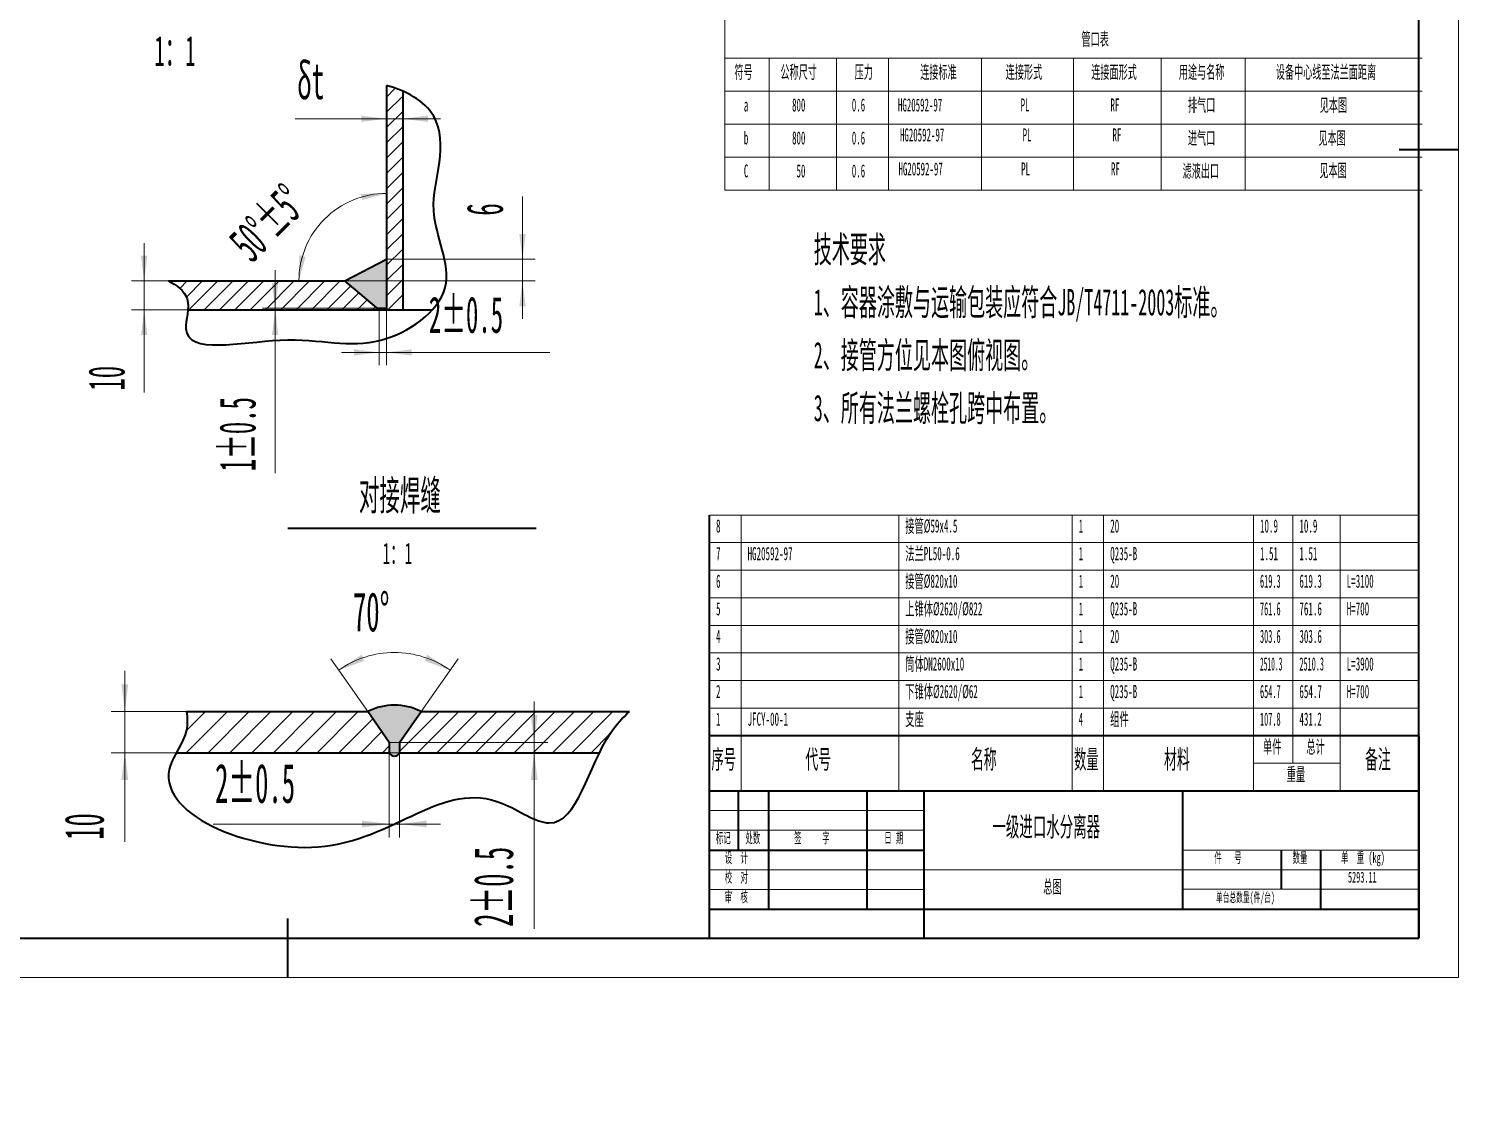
# Model space of a CAD drawing. Header units: millimetres. Extents: x -6534 to 6534, y -5345 to 4620.
# Drawn here: x -1446 to 6534, y -5345 to 677 of the extents above; entities that cross this region are included whole.
import ezdxf

# ---------------------------------------------------------------- set-up
doc = ezdxf.new("R2010")
doc.units = ezdxf.units.MM
doc.layers.get('0').update_dxf_attribs({"lineweight": 35})
for name, color, linetype, lineweight in [('EB0', 7, 'Continuous', 35), ('剖面线层', 4, 'Continuous', 18), ('尺寸线层', 3, 'Continuous', 18), ('细实线层', 7, 'Continuous', 18)]:
    doc.layers.add(name, color=color, linetype=linetype, lineweight=lineweight)
doc.styles.add('TextStyle0', font='', dxfattribs={"width": 0.47619})
doc.styles.add('TextStyle1', font='', dxfattribs={"width": 0.417214})
doc.styles.add('TextStyle2', font='', dxfattribs={"width": 0.345533})
doc.styles.add('TextStyle3', font='', dxfattribs={"width": 0.433679})
doc.styles.add('标准', font='', dxfattribs={"width": 0.5})
doc.styles.get('TextStyle0').set_extended_font_data('宋体')
doc.styles.get('TextStyle1').set_extended_font_data('宋体')
doc.styles.get('TextStyle2').set_extended_font_data('宋体')
doc.styles.get('TextStyle3').set_extended_font_data('宋体')
doc.styles.get('标准').set_extended_font_data('宋体')
doc.dimstyles.new('标准', dxfattribs={"dimscale": 330, "dimtxt": 4.789648, "dimasz": 4, "dimexe": 2, "dimexo": 0, "dimgap": 1.419876, "dimtad": 1, "dimdec": 1, "dimdsep": 46, "dimtxsty": '标准', "dimblk": '_CAXARROW', "dimcen": 0, "dimdle": 6, "dimazin": 2, "dimtfac": 0.707107, "dimtdec": 3, "dimtofl": 0, "dimtmove": 0, "dimatfit": 3, "dimfxl": 0, "dimfrac": 2, "dimtolj": 1, "dimtzin": 0, "dimlwd": 18, "dimarcsym": 0})

# ---------------------------------------------------------------- blocks, each defined once
blk = doc.blocks.new('*X2')
at = {"layer": 'EB0', "color": 0, "linetype": 'Continuous', "lineweight": 18}
for p, q in [((220, 9020), (220, -220)), ((220, -220), (-12848, -220))]:
    blk.add_line(p, q, dxfattribs=at)
at = {"layer": 'EB0', "color": 0, "linetype": 'Continuous', "lineweight": 35}
for p, q in [((0, 0), (0, 8800)), ((220, 4400), (-110, 4400)), ((-6314, -220), (-6314, 110)), ((-12628, 0), (0, 0))]:
    blk.add_line(p, q, dxfattribs=at)
blk = doc.blocks.new('*X4')
at = {"layer": '尺寸线层', "linetype": 'Continuous', "lineweight": 18}
for points in [[(-2296.1, -545.1), (-2384.1, -556.1), (-2384.1, -534.1)], [(-2286.1, -545.1), (-2198.1, -556.1), (-2198.1, -534.1)]]:
    blk.add_hatch(color=0, dxfattribs=at).paths.add_polyline_path(points, flags=0)
at = {"layer": '尺寸线层', "color": 0, "linetype": 'Continuous', "lineweight": 18}
for p, q in [((-2428.1, -545.1), (-2031.5, -545.1)), ((-2296.1, -1499.4), (-2296.1, -501.1)), ((-2286.1, -1499.4), (-2286.1, -501.1))]:
    blk.add_line(p, q, dxfattribs=at)
at = {"layer": '尺寸线层', "color": 0, "linetype": 'Continuous', "lineweight": 18, "insert": (-2148.5, -380.6), "char_height": 105.37, "width": 151.36, "attachment_point": 1, "line_spacing_factor": 1.15057, "style": '标准'}
blk.add_mtext('\\T1.001;10', dxfattribs=at)
blk = doc.blocks.new('_CAXARROW')
blk.add_hatch(color=0).paths.add_polyline_path([(0, 0), (-1, 0.125), (-1, -0.125)], flags=0)
blk = doc.blocks.new('*X34')
at = {"layer": '细实线层', "color": 0, "linetype": 'Continuous', "lineweight": 35}
for p, q in [((2354, -3578.5), (2354, -3270.5)), ((2530, -3270.5), (2354, -3270.5)), ((2354, -3578.5), (2530, -3578.5))]:
    blk.add_line(p, q, dxfattribs=at)
at = {"layer": '细实线层', "color": 0, "linetype": 'Continuous', "lineweight": 18}
blk.add_line((2530, -3270.5), (2530, -3578.5), dxfattribs=at)
at = {"layer": '细实线层', "color": 0, "linetype": 'Continuous', "lineweight": 18, "insert": (2365, -3349.1), "char_height": 105.37, "width": 143.854, "attachment_point": 1, "line_spacing_factor": 1.15057, "style": 'TextStyle0'}
blk.add_mtext('\\T1.001;序号', dxfattribs=at)
blk = doc.blocks.new('*X35')
at = {"layer": '细实线层', "color": 0, "linetype": 'Continuous', "lineweight": 18}
for p, q in [((2530, -3578.5), (2530, -3270.5)), ((3410, -3270.5), (3410, -3578.5))]:
    blk.add_line(p, q, dxfattribs=at)
at = {"layer": '细实线层', "color": 0, "linetype": 'Continuous', "lineweight": 35}
for p, q in [((3410, -3270.5), (2530, -3270.5)), ((2530, -3578.5), (3410, -3578.5))]:
    blk.add_line(p, q, dxfattribs=at)
at = {"layer": '细实线层', "color": 0, "linetype": 'Continuous', "lineweight": 18, "insert": (2889.1, -3349.1), "char_height": 105.37, "width": 151.03, "attachment_point": 1, "line_spacing_factor": 1.15057, "style": '标准'}
blk.add_mtext('\\T1.001;代号', dxfattribs=at)
blk = doc.blocks.new('*X36')
at = {"layer": '细实线层', "color": 0, "linetype": 'Continuous', "lineweight": 18}
for p, q in [((3410, -3578.5), (3410, -3270.5)), ((4378, -3270.5), (4378, -3578.5))]:
    blk.add_line(p, q, dxfattribs=at)
at = {"layer": '细实线层', "color": 0, "linetype": 'Continuous', "lineweight": 35}
for p, q in [((4378, -3270.5), (3410, -3270.5)), ((3410, -3578.5), (4378, -3578.5))]:
    blk.add_line(p, q, dxfattribs=at)
at = {"layer": '细实线层', "color": 0, "linetype": 'Continuous', "lineweight": 18, "insert": (3813.1, -3349.1), "char_height": 105.37, "width": 151.03, "attachment_point": 1, "line_spacing_factor": 1.15057, "style": '标准'}
blk.add_mtext('\\T1.001;名称', dxfattribs=at)
blk = doc.blocks.new('*X37')
at = {"layer": '细实线层', "color": 0, "linetype": 'Continuous', "lineweight": 18}
for p, q in [((4378, -3578.5), (4378, -3270.5)), ((4554, -3270.5), (4554, -3578.5))]:
    blk.add_line(p, q, dxfattribs=at)
at = {"layer": '细实线层', "color": 0, "linetype": 'Continuous', "lineweight": 35}
for p, q in [((4554, -3270.5), (4378, -3270.5)), ((4378, -3578.5), (4554, -3578.5))]:
    blk.add_line(p, q, dxfattribs=at)
at = {"layer": '细实线层', "color": 0, "linetype": 'Continuous', "lineweight": 18, "insert": (4389, -3349.1), "char_height": 105.37, "width": 143.854, "attachment_point": 1, "line_spacing_factor": 1.15057, "style": 'TextStyle0'}
blk.add_mtext('\\T1.001;数量', dxfattribs=at)
blk = doc.blocks.new('*X38')
at = {"layer": '细实线层', "color": 0, "linetype": 'Continuous', "lineweight": 18}
for p, q in [((4554, -3578.5), (4554, -3270.5)), ((5390, -3270.5), (5390, -3578.5))]:
    blk.add_line(p, q, dxfattribs=at)
at = {"layer": '细实线层', "color": 0, "linetype": 'Continuous', "lineweight": 35}
for p, q in [((5390, -3270.5), (4554, -3270.5)), ((4554, -3578.5), (5390, -3578.5))]:
    blk.add_line(p, q, dxfattribs=at)
at = {"layer": '细实线层', "color": 0, "linetype": 'Continuous', "lineweight": 18, "insert": (4891.1, -3349.1), "char_height": 105.37, "width": 151.03, "attachment_point": 1, "line_spacing_factor": 1.15057, "style": '标准'}
blk.add_mtext('\\T1.001;材料', dxfattribs=at)
blk = doc.blocks.new('*X39')
at = {"layer": '细实线层', "color": 0, "linetype": 'Continuous', "lineweight": 18}
for p, q in [((5390, -3578.5), (5390, -3424.5)), ((5874, -3424.5), (5390, -3424.5)), ((5874, -3424.5), (5874, -3578.5))]:
    blk.add_line(p, q, dxfattribs=at)
at = {"layer": '细实线层', "color": 0, "linetype": 'Continuous', "lineweight": 35}
blk.add_line((5390, -3578.5), (5874, -3578.5), dxfattribs=at)
at = {"layer": '细实线层', "color": 0, "linetype": 'Continuous', "lineweight": 18, "insert": (5575.4, -3448.7), "char_height": 73.76, "width": 105.721, "attachment_point": 1, "line_spacing_factor": 1.15057, "style": '标准'}
blk.add_mtext('\\T1.001;重量', dxfattribs=at)
blk = doc.blocks.new('*X40')
at = {"layer": '细实线层', "color": 0, "linetype": 'Continuous', "lineweight": 18}
for p, q in [((5390, -3424.5), (5390, -3270.5)), ((5610, -3270.5), (5610, -3424.5)), ((5390, -3424.5), (5610, -3424.5))]:
    blk.add_line(p, q, dxfattribs=at)
at = {"layer": '细实线层', "color": 0, "linetype": 'Continuous', "lineweight": 35}
blk.add_line((5610, -3270.5), (5390, -3270.5), dxfattribs=at)
at = {"layer": '细实线层', "color": 0, "linetype": 'Continuous', "lineweight": 18, "insert": (5443.4, -3294.7), "char_height": 73.76, "width": 105.721, "attachment_point": 1, "line_spacing_factor": 1.15057, "style": '标准'}
blk.add_mtext('\\T1.001;单件', dxfattribs=at)
blk = doc.blocks.new('*X41')
at = {"layer": '细实线层', "color": 0, "linetype": 'Continuous', "lineweight": 18}
for p, q in [((5610, -3424.5), (5610, -3270.5)), ((5874, -3270.5), (5874, -3424.5)), ((5610, -3424.5), (5874, -3424.5))]:
    blk.add_line(p, q, dxfattribs=at)
at = {"layer": '细实线层', "color": 0, "linetype": 'Continuous', "lineweight": 35}
blk.add_line((5874, -3270.5), (5610, -3270.5), dxfattribs=at)
at = {"layer": '细实线层', "color": 0, "linetype": 'Continuous', "lineweight": 18, "insert": (5685.4, -3294.7), "char_height": 73.76, "width": 105.721, "attachment_point": 1, "line_spacing_factor": 1.15057, "style": '标准'}
blk.add_mtext('\\T1.001;总计', dxfattribs=at)
blk = doc.blocks.new('*X42')
at = {"layer": '细实线层', "color": 0, "linetype": 'Continuous', "lineweight": 18}
blk.add_line((5874, -3578.5), (5874, -3270.5), dxfattribs=at)
at = {"layer": '细实线层', "color": 0, "linetype": 'Continuous', "lineweight": 35}
for p, q in [((6314, -3270.5), (5874, -3270.5)), ((6314, -3270.5), (6314, -3578.5)), ((5874, -3578.5), (6314, -3578.5))]:
    blk.add_line(p, q, dxfattribs=at)
at = {"layer": '细实线层', "color": 0, "linetype": 'Continuous', "lineweight": 18, "insert": (6013.1, -3349.1), "char_height": 105.37, "width": 151.03, "attachment_point": 1, "line_spacing_factor": 1.15057, "style": '标准'}
blk.add_mtext('\\T1.001;备注', dxfattribs=at)
blk = doc.blocks.new('*X43')
at = {"layer": '细实线层', "color": 0, "linetype": 'Continuous', "lineweight": 35}
for p, q in [((6314, -3578.5), (6314, -3270.5)), ((6314, -3270.5), (6314, -3578.5))]:
    blk.add_line(p, q, dxfattribs=at)
blk = doc.blocks.new('*X33')
at = {"layer": '细实线层', "color": 0, "linetype": 'ByBlock', "lineweight": -2, "ltscale": 0.2}
for name in ['*X34', '*X35', '*X36', '*X37', '*X38', '*X40', '*X41', '*X42', '*X43', '*X39']:
    blk.add_blockref(name, (-2354, 3578.5), dxfattribs=at)
blk = doc.blocks.new('*X44')
at = {"layer": '细实线层', "color": 0, "linetype": 'Continuous', "lineweight": 18}
for p, q in [((3960, 154), (0, 154)), ((176, 0), (176, 154)), ((1056, 0), (1056, 154)), ((2024, 0), (2024, 154)), ((2200, 0), (2200, 154)), ((3036, 0), (3036, 154)), ((3256, 0), (3256, 154)), ((3520, 0), (3520, 154)), ((3960, 0), (0, 0))]:
    blk.add_line(p, q, dxfattribs=at)
at = {"layer": '细实线层', "color": 0, "linetype": 'Continuous', "lineweight": 35}
for p, q in [((0, 0), (0, 154)), ((3960, 0), (3960, 154))]:
    blk.add_line(p, q, dxfattribs=at)
at = {"layer": '细实线层', "color": 0, "linetype": 'Continuous', "lineweight": 18, "attachment_point": 1, "line_spacing_factor": 1.15057}
for s, insert, char_height, width, style in [('\\T1.001;1', (36.52, 129.745), 73.7606, 53.053, '标准'), ('\\T1.001;JFCY-00-1 ', (212.52, 129.745), 73.76059, 264.572, '标准'), ('\\T1.001;支座', (1092.52, 129.745), 73.7606, 105.721, '标准'), ('\\T1.001;4', (2060.52, 129.745), 73.7606, 53.053, '标准'), ('\\T1.001;组件', (2236.52, 129.745), 73.7606, 105.721, '标准'), ('\\T1.001;107.8', (3072.52, 129.745), 73.76059, 110.49171, 'TextStyle1'), ('\\T1.001;431.2', (3292.52, 129.745), 73.76059, 132.3245, '标准')]:
    blk.add_mtext(s, dxfattribs=dict(at, insert=insert, char_height=char_height, width=width, style=style))
blk = doc.blocks.new('*X45')
at = {"layer": '细实线层', "color": 0, "linetype": 'Continuous', "lineweight": 18}
for p, q in [((3960, 154), (0, 154)), ((176, 0), (176, 154)), ((1056, 0), (1056, 154)), ((2024, 0), (2024, 154)), ((2200, 0), (2200, 154)), ((3036, 0), (3036, 154)), ((3256, 0), (3256, 154)), ((3520, 0), (3520, 154)), ((3960, 0), (0, 0))]:
    blk.add_line(p, q, dxfattribs=at)
at = {"layer": '细实线层', "color": 0, "linetype": 'Continuous', "lineweight": 35}
for p, q in [((0, 0), (0, 154)), ((3960, 0), (3960, 154))]:
    blk.add_line(p, q, dxfattribs=at)
at = {"layer": '细实线层', "color": 0, "linetype": 'Continuous', "lineweight": 18, "attachment_point": 1, "line_spacing_factor": 1.15057}
for s, insert, char_height, width, style in [('\\T1.001;2', (36.52, 129.745), 73.7606, 53.053, '标准'), ('\\T1.001;下锥体%%C2620/%%C62', (1092.52, 129.745), 73.76059, 449.3335, '标准'), ('\\T1.001;1', (2060.52, 129.745), 73.7606, 53.053, '标准'), ('\\T1.001;Q235-B', (2236.52, 129.745), 73.76059, 158.774, '标准'), ('\\T1.001;654.7', (3072.52, 129.745), 73.76059, 110.49171, 'TextStyle1'), ('\\T1.001;654.7', (3292.52, 129.745), 73.76059, 132.3245, '标准'), ('\\T1.001;H=700', (3556.52, 129.745), 73.76059, 132.3245, '标准')]:
    blk.add_mtext(s, dxfattribs=dict(at, insert=insert, char_height=char_height, width=width, style=style))
blk = doc.blocks.new('*X46')
at = {"layer": '细实线层', "color": 0, "linetype": 'Continuous', "lineweight": 18}
for p, q in [((3960, 154), (0, 154)), ((176, 0), (176, 154)), ((1056, 0), (1056, 154)), ((2024, 0), (2024, 154)), ((2200, 0), (2200, 154)), ((3036, 0), (3036, 154)), ((3256, 0), (3256, 154)), ((3520, 0), (3520, 154)), ((3960, 0), (0, 0))]:
    blk.add_line(p, q, dxfattribs=at)
at = {"layer": '细实线层', "color": 0, "linetype": 'Continuous', "lineweight": 35}
for p, q in [((0, 0), (0, 154)), ((3960, 0), (3960, 154))]:
    blk.add_line(p, q, dxfattribs=at)
at = {"layer": '细实线层', "color": 0, "linetype": 'Continuous', "lineweight": 18, "attachment_point": 1, "line_spacing_factor": 1.15057}
for s, insert, char_height, width, style in [('\\T1.001;3', (36.52, 129.745), 73.7606, 53.053, '标准'), ('\\T1.001;筒体DN2600x10', (1092.52, 129.745), 73.76059, 343.7665, '标准'), ('\\T1.001;1', (2060.52, 129.745), 73.7606, 53.053, '标准'), ('\\T1.001;Q235-B', (2236.52, 129.745), 73.76059, 158.774, '标准'), ('\\T1.001;2510.3', (3072.52, 129.745), 73.76059, 109.8898, 'TextStyle2'), ('\\T1.001;2510.3', (3292.52, 129.745), 73.76059, 137.78541, 'TextStyle3'), ('\\T1.001;L=3900', (3556.52, 129.745), 73.76059, 158.774, '标准')]:
    blk.add_mtext(s, dxfattribs=dict(at, insert=insert, char_height=char_height, width=width, style=style))
blk = doc.blocks.new('*X47')
at = {"layer": '细实线层', "color": 0, "linetype": 'Continuous', "lineweight": 18}
for p, q in [((3960, 154), (0, 154)), ((176, 0), (176, 154)), ((1056, 0), (1056, 154)), ((2024, 0), (2024, 154)), ((2200, 0), (2200, 154)), ((3036, 0), (3036, 154)), ((3256, 0), (3256, 154)), ((3520, 0), (3520, 154)), ((3960, 0), (0, 0))]:
    blk.add_line(p, q, dxfattribs=at)
at = {"layer": '细实线层', "color": 0, "linetype": 'Continuous', "lineweight": 35}
for p, q in [((0, 0), (0, 154)), ((3960, 0), (3960, 154))]:
    blk.add_line(p, q, dxfattribs=at)
at = {"layer": '细实线层', "color": 0, "linetype": 'Continuous', "lineweight": 18, "attachment_point": 1, "line_spacing_factor": 1.15057}
for s, insert, char_height, width, style in [('\\T1.001;4', (36.52, 129.745), 73.7606, 53.053, '标准'), ('\\T1.001;接管%%C820x10', (1092.52, 129.745), 73.76059, 317.24, '标准'), ('\\T1.001;1', (2060.52, 129.745), 73.7606, 53.053, '标准'), ('\\T1.001;20', (2236.52, 129.745), 73.7606, 105.952, '标准'), ('\\T1.001;303.6', (3072.52, 129.745), 73.76059, 110.49171, 'TextStyle1'), ('\\T1.001;303.6', (3292.52, 129.745), 73.76059, 132.3245, '标准')]:
    blk.add_mtext(s, dxfattribs=dict(at, insert=insert, char_height=char_height, width=width, style=style))
blk = doc.blocks.new('*X48')
at = {"layer": '细实线层', "color": 0, "linetype": 'Continuous', "lineweight": 18}
for p, q in [((3960, 154), (0, 154)), ((176, 0), (176, 154)), ((1056, 0), (1056, 154)), ((2024, 0), (2024, 154)), ((2200, 0), (2200, 154)), ((3036, 0), (3036, 154)), ((3256, 0), (3256, 154)), ((3520, 0), (3520, 154)), ((3960, 0), (0, 0))]:
    blk.add_line(p, q, dxfattribs=at)
at = {"layer": '细实线层', "color": 0, "linetype": 'Continuous', "lineweight": 35}
for p, q in [((0, 0), (0, 154)), ((3960, 0), (3960, 154))]:
    blk.add_line(p, q, dxfattribs=at)
at = {"layer": '细实线层', "color": 0, "linetype": 'Continuous', "lineweight": 18, "attachment_point": 1, "line_spacing_factor": 1.15057}
for s, insert, char_height, width, style in [('\\T1.001;5', (36.52, 129.745), 73.7606, 53.053, '标准'), ('\\T1.001;上锥体%%C2620/%%C822', (1092.52, 129.745), 73.76059, 475.783, '标准'), ('\\T1.001;1', (2060.52, 129.745), 73.7606, 53.053, '标准'), ('\\T1.001;Q235-B', (2236.52, 129.745), 73.76059, 158.774, '标准'), ('\\T1.001;761.6', (3072.52, 129.745), 73.76059, 110.49171, 'TextStyle1'), ('\\T1.001;761.6', (3292.52, 129.745), 73.76059, 132.3245, '标准'), ('\\T1.001;H=700', (3556.52, 129.745), 73.76059, 132.3245, '标准')]:
    blk.add_mtext(s, dxfattribs=dict(at, insert=insert, char_height=char_height, width=width, style=style))
blk = doc.blocks.new('*X49')
at = {"layer": '细实线层', "color": 0, "linetype": 'Continuous', "lineweight": 18}
for p, q in [((3960, 154), (0, 154)), ((176, 0), (176, 154)), ((1056, 0), (1056, 154)), ((2024, 0), (2024, 154)), ((2200, 0), (2200, 154)), ((3036, 0), (3036, 154)), ((3256, 0), (3256, 154)), ((3520, 0), (3520, 154)), ((3960, 0), (0, 0))]:
    blk.add_line(p, q, dxfattribs=at)
at = {"layer": '细实线层', "color": 0, "linetype": 'Continuous', "lineweight": 35}
for p, q in [((0, 0), (0, 154)), ((3960, 0), (3960, 154))]:
    blk.add_line(p, q, dxfattribs=at)
at = {"layer": '细实线层', "color": 0, "linetype": 'Continuous', "lineweight": 18, "attachment_point": 1, "line_spacing_factor": 1.15057}
for s, insert, char_height, width, style in [('\\T1.001;6', (36.52, 129.745), 73.7606, 53.053, '标准'), ('\\T1.001;接管%%C820x10', (1092.52, 129.745), 73.76059, 317.24, '标准'), ('\\T1.001;1', (2060.52, 129.745), 73.7606, 53.053, '标准'), ('\\T1.001;20', (2236.52, 129.745), 73.7606, 105.952, '标准'), ('\\T1.001;619.3', (3072.52, 129.745), 73.76059, 110.49171, 'TextStyle1'), ('\\T1.001;619.3', (3292.52, 129.745), 73.76059, 132.3245, '标准'), ('\\T1.001;L=3100', (3556.52, 129.745), 73.76059, 158.774, '标准')]:
    blk.add_mtext(s, dxfattribs=dict(at, insert=insert, char_height=char_height, width=width, style=style))
blk = doc.blocks.new('*X50')
at = {"layer": '细实线层', "color": 0, "linetype": 'Continuous', "lineweight": 18}
for p, q in [((3960, 154), (0, 154)), ((176, 0), (176, 154)), ((1056, 0), (1056, 154)), ((2024, 0), (2024, 154)), ((2200, 0), (2200, 154)), ((3036, 0), (3036, 154)), ((3256, 0), (3256, 154)), ((3520, 0), (3520, 154)), ((3960, 0), (0, 0))]:
    blk.add_line(p, q, dxfattribs=at)
at = {"layer": '细实线层', "color": 0, "linetype": 'Continuous', "lineweight": 35}
for p, q in [((0, 0), (0, 154)), ((3960, 0), (3960, 154))]:
    blk.add_line(p, q, dxfattribs=at)
at = {"layer": '细实线层', "color": 0, "linetype": 'Continuous', "lineweight": 18, "attachment_point": 1, "line_spacing_factor": 1.15057, "style": '标准'}
for s, insert, char_height, width in [('\\T1.001;7', (36.52, 129.745), 73.7606, 53.053), ('\\T1.001;HG20592-97', (212.52, 129.745), 73.76059, 264.572), ('\\T1.001;法兰PL50-0.6', (1092.52, 129.745), 73.76059, 317.317), ('\\T1.001;1', (2060.52, 129.745), 73.7606, 53.053), ('\\T1.001;Q235-B', (2236.52, 129.745), 73.76059, 158.774), ('\\T1.001;1.51', (3072.52, 129.745), 73.76059, 105.875), ('\\T1.001;1.51', (3292.52, 129.745), 73.76059, 105.875)]:
    blk.add_mtext(s, dxfattribs=dict(at, insert=insert, char_height=char_height, width=width))
blk = doc.blocks.new('*X51')
at = {"layer": '细实线层', "color": 0, "linetype": 'Continuous', "lineweight": 18}
for p, q in [((3960, 154), (0, 154)), ((176, 0), (176, 154)), ((1056, 0), (1056, 154)), ((2024, 0), (2024, 154)), ((2200, 0), (2200, 154)), ((3036, 0), (3036, 154)), ((3256, 0), (3256, 154)), ((3520, 0), (3520, 154)), ((3960, 0), (0, 0))]:
    blk.add_line(p, q, dxfattribs=at)
at = {"layer": '细实线层', "color": 0, "linetype": 'Continuous', "lineweight": 35}
for p, q in [((0, 0), (0, 154)), ((3960, 0), (3960, 154))]:
    blk.add_line(p, q, dxfattribs=at)
at = {"layer": '细实线层', "color": 0, "linetype": 'Continuous', "lineweight": 18, "attachment_point": 1, "line_spacing_factor": 1.15057, "style": '标准'}
for s, insert, char_height, width in [('\\T1.001;8', (36.52, 129.745), 73.7606, 53.053), ('\\T1.001;接管%%C59x4.5', (1092.52, 129.745), 73.76059, 317.24), ('\\T1.001;1', (2060.52, 129.745), 73.7606, 53.053), ('\\T1.001;20', (2236.52, 129.745), 73.7606, 105.952), ('\\T1.001;10.9', (3072.52, 129.745), 73.76059, 105.875), ('\\T1.001;10.9', (3292.52, 129.745), 73.76059, 105.875)]:
    blk.add_mtext(s, dxfattribs=dict(at, insert=insert, char_height=char_height, width=width))
blk = doc.blocks.new('*X32')
at = {"layer": 'EB0', "color": 0, "linetype": 'ByBlock', "lineweight": -2, "ltscale": 0.2}
blk.add_blockref('*X33', (2354, -3578.5), dxfattribs=at)
at = {"layer": '细实线层', "color": 0, "linetype": 'ByBlock', "lineweight": -2, "ltscale": 0.2}
for name, p in [('*X51', (2354, -2192.5)), ('*X50', (2354, -2346.5)), ('*X49', (2354, -2500.5)), ('*X48', (2354, -2654.5)), ('*X47', (2354, -2808.5)), ('*X46', (2354, -2962.5)), ('*X45', (2354, -3116.5)), ('*X44', (2354, -3270.5))]:
    blk.add_blockref(name, p, dxfattribs=at)
blk = doc.blocks.new('*X55')
at = {"layer": '尺寸线层', "linetype": 'Continuous', "lineweight": 18}
for points in [[(510.9, -1130.7), (369.8, -1148.4), (369.8, -1113.1)], [(551.2, -1130.7), (692.3, -1148.4), (692.3, -1113.1)]]:
    blk.add_hatch(color=0, dxfattribs=at).paths.add_polyline_path(points, flags=0)
at = {"layer": '尺寸线层', "color": 0, "linetype": 'Continuous', "lineweight": 18}
for p, q in [((510.9, -892.8), (510.9, -1201.3)), ((551.2, -892.8), (551.2, -1201.3)), ((299.3, -1130.7), (1463.2, -1130.7))]:
    blk.add_line(p, q, dxfattribs=at)
at = {"layer": '尺寸线层', "color": 0, "linetype": 'Continuous', "lineweight": 18, "insert": (787.7, -818.7), "char_height": 202.761, "width": 436.243, "attachment_point": 1, "line_spacing_factor": 1.15057, "style": '标准'}
blk.add_mtext('\\T1.001;2%%P0.5', dxfattribs=at)
blk = doc.blocks.new('*X56')
at = {"layer": '尺寸线层', "linetype": 'Continuous', "lineweight": 18}
for points in [[(1310.3, -611), (1292.6, -469.9), (1327.9, -469.9)], [(1310.3, -731.7), (1292.6, -872.9), (1327.9, -872.9)]]:
    blk.add_hatch(color=0, dxfattribs=at).paths.add_polyline_path(points, flags=0)
at = {"layer": '尺寸线层', "color": 0, "linetype": 'Continuous', "lineweight": 18}
for p, q in [((1310.3, -259.8), (1310.3, -943.4)), ((551.2, -611), (1380.8, -611)), ((319.1, -731.7), (1380.8, -731.7))]:
    blk.add_line(p, q, dxfattribs=at)
at = {"layer": '尺寸线层', "color": 0, "linetype": 'Continuous', "lineweight": 18, "insert": (998.2, -367.1), "char_height": 202.76, "width": 145.838, "attachment_point": 1, "rotation": 90, "line_spacing_factor": 1.15057, "style": '标准'}
blk.add_mtext('\\T1.001;6', dxfattribs=at)
blk = doc.blocks.new('*X57')
at = {"layer": '尺寸线层', "linetype": 'Continuous', "lineweight": 18}
for points in [[(-801.3, -731.7), (-818.9, -590.6), (-783.6, -590.6)], [(-801.3, -892.8), (-818.9, -1033.9), (-783.6, -1033.9)]]:
    blk.add_hatch(color=0, dxfattribs=at).paths.add_polyline_path(points, flags=0)
at = {"layer": '尺寸线层', "color": 0, "linetype": 'Continuous', "lineweight": 18}
for p, q in [((-801.3, -520.1), (-801.3, -1354.4)), ((-665.9, -731.7), (-871.8, -731.7)), ((-557, -892.8), (-871.8, -892.8))]:
    blk.add_line(p, q, dxfattribs=at)
at = {"layer": '尺寸线层', "color": 0, "linetype": 'Continuous', "lineweight": 18, "insert": (-1113.3, -1343.8), "char_height": 202.76, "width": 291.252, "attachment_point": 1, "rotation": 90, "line_spacing_factor": 1.15057, "style": '标准'}
blk.add_mtext('\\T1.001;10', dxfattribs=at)
blk = doc.blocks.new('*X58')
at = {"layer": '细实线层', "color": 0, "linetype": 'Continuous', "lineweight": 18}
for p, q in [((551.2, 295), (600.3, 344.1)), ((551.2, 209.6), (641.8, 300.2)), ((551.2, 124.2), (641.8, 214.8)), ((551.2, 38.9), (641.8, 129.4)), ((551.2, -46.5), (641.8, 44)), ((551.2, -131.9), (641.8, -41.4)), ((551.2, -217.3), (641.8, -126.8)), ((551.2, -302.7), (641.8, -212.1)), ((551.2, -388.1), (641.8, -297.5)), ((551.2, -473.5), (641.8, -382.9)), ((551.2, -558.9), (641.8, -468.3)), ((551.2, -644.3), (641.8, -553.7)), ((551.2, -729.7), (641.8, -639.1)), ((551.2, -815.1), (641.8, -724.5)), ((558.9, -892.8), (641.8, -809.9))]:
    blk.add_line(p, q, dxfattribs=at)
blk = doc.blocks.new('*X59')
at = {"layer": '细实线层', "color": 0, "linetype": 'Continuous', "lineweight": 18}
for p, q in [((-653.2, -738.6), (-646.4, -731.7)), ((-602.7, -773.5), (-561, -731.7)), ((-565.7, -821.8), (-475.6, -731.7)), ((-551.2, -892.8), (-390.2, -731.7)), ((-465.8, -892.8), (-304.8, -731.7)), ((-380.4, -892.8), (-219.4, -731.7)), ((-295, -892.8), (-134, -731.7)), ((-209.6, -892.8), (-48.6, -731.7)), ((-124.2, -892.8), (36.8, -731.7)), ((-38.9, -892.8), (122.2, -731.7)), ((46.5, -892.8), (207.6, -731.7)), ((131.9, -892.8), (292.9, -731.7)), ((217.3, -892.8), (351.3, -758.8)), ((302.7, -892.8), (397.7, -797.8)), ((388.1, -892.8), (444.2, -836.7)), ((473.5, -892.8), (490.6, -875.7))]:
    blk.add_line(p, q, dxfattribs=at)
blk = doc.blocks.new('*X60')
at = {"layer": '尺寸线层', "linetype": 'Continuous', "lineweight": 18}
for points in [[(-70.2, -883.7), (-87.8, -742.6), (-52.6, -742.6)], [(-70.2, -892.8), (-87.8, -1033.9), (-52.6, -1033.9)]]:
    blk.add_hatch(color=0, dxfattribs=at).paths.add_polyline_path(points, flags=0)
at = {"layer": '尺寸线层', "color": 0, "linetype": 'Continuous', "lineweight": 18}
for p, q in [((-70.2, -672), (-70.2, -1804.8)), ((500.1, -883.7), (-140.8, -883.7)), ((500.1, -892.8), (-140.8, -892.8))]:
    blk.add_line(p, q, dxfattribs=at)
at = {"layer": '尺寸线层', "color": 0, "linetype": 'Continuous', "lineweight": 18, "insert": (-382.2, -1794.2), "char_height": 202.761, "width": 436.243, "attachment_point": 1, "rotation": 90, "line_spacing_factor": 1.15057, "style": '标准'}
blk.add_mtext('\\T1.001;1%%P0.5', dxfattribs=at)
blk = doc.blocks.new('*X61')
at = {"layer": '尺寸线层', "linetype": 'Continuous', "lineweight": 18}
for points in [[(551.2, -242.9), (407, -246.2), (417.1, -280)], [(62.3, -731.7), (65.6, -587.6), (99.5, -597.6)]]:
    blk.add_hatch(color=0, dxfattribs=at).paths.add_polyline_path(points, flags=0)
at = {"layer": '尺寸线层', "color": 0, "linetype": 'Continuous', "lineweight": 18}
for start, end in [(90, 135), (135, 180)]:
    blk.add_arc((551.2, -731.7), 488.9, start, end, dxfattribs=at)
at = {"layer": '尺寸线层', "color": 0, "linetype": 'Continuous', "lineweight": 18, "insert": (-343.2, -493.4), "char_height": 202.761, "width": 653.942, "attachment_point": 1, "rotation": 45, "line_spacing_factor": 1.15057, "style": '标准'}
blk.add_mtext('\\T1.001;50%%D%%P5%%D', dxfattribs=at)
blk = doc.blocks.new('*X62')
at = {"layer": '尺寸线层', "linetype": 'Continuous', "lineweight": 18}
for points in [[(551.2, 173.7), (410.1, 156.1), (410.1, 191.3)], [(641.8, 173.7), (782.9, 156.1), (782.9, 191.3)]]:
    blk.add_hatch(color=0, dxfattribs=at).paths.add_polyline_path(points, flags=0)
at = {"layer": '尺寸线层', "color": 0, "linetype": 'Continuous', "lineweight": 18}
for p, q in [((551.2, 358.5), (551.2, 103.1)), ((641.8, 328.2), (641.8, 103.1)), ((41.3, 173.7), (853.4, 173.7))]:
    blk.add_line(p, q, dxfattribs=at)
at = {"layer": '尺寸线层', "color": 0, "linetype": 'Continuous', "lineweight": 18, "insert": (51.9, 485.7), "char_height": 202.76, "width": 218.122, "attachment_point": 1, "line_spacing_factor": 1.15057, "style": '标准'}
blk.add_mtext('\\T1.001;δt', dxfattribs=at)
blk = doc.blocks.new('*X63')
at = {"layer": '细实线层', "color": 0, "linetype": 'Continuous', "lineweight": 18}
for p, q in [((-566.9, -3244.1), (-458.6, -3135.8)), ((-566.4, -3365.3), (-337, -3135.8)), ((-444.7, -3365.3), (-215.3, -3135.8)), ((-323, -3365.3), (-93.6, -3135.8)), ((-201.3, -3365.3), (28.1, -3135.8)), ((-79.7, -3365.3), (149.8, -3135.8)), ((42, -3365.3), (271.5, -3135.8)), ((163.7, -3365.3), (393.2, -3135.8)), ((285.4, -3365.3), (474.5, -3176.2)), ((407.1, -3365.3), (524.6, -3247.8)), ((528.8, -3365.3), (566.7, -3327.4))]:
    blk.add_line(p, q, dxfattribs=at)
blk = doc.blocks.new('*X64')
at = {"layer": '细实线层', "color": 0, "linetype": 'Continuous', "lineweight": 18}
for p, q in [((624, -3358.4), (846.7, -3135.8)), ((724.8, -3365.3), (954.3, -3135.8)), ((832.5, -3365.3), (1061.9, -3135.8)), ((940.1, -3365.3), (1169.6, -3135.8)), ((1047.7, -3365.3), (1277.2, -3135.8)), ((1155.4, -3365.3), (1384.8, -3135.8)), ((1263, -3365.3), (1492.5, -3135.8)), ((1370.6, -3365.3), (1600.1, -3135.8)), ((1478.3, -3365.3), (1707.7, -3135.8)), ((1585.9, -3365.3), (1815.4, -3135.8)), ((1693.5, -3365.3), (1798.6, -3260.2))]:
    blk.add_line(p, q, dxfattribs=at)
blk = doc.blocks.new('*X65')
at = {"layer": '尺寸线层', "linetype": 'Continuous', "lineweight": 18}
for points in [[(284, -2904.2), (413.1, -2817.4), (425.4, -2853.4)], [(906.7, -2904.2), (777.7, -2817.4), (765.3, -2853.4)]]:
    blk.add_hatch(color=0, dxfattribs=at).paths.add_polyline_path(points, flags=0)
at = {"layer": '尺寸线层', "color": 0, "linetype": 'Continuous', "lineweight": 18}
for p, q in [((446.2, -3135.8), (240.3, -2841.8)), ((744.5, -3135.8), (950.4, -2841.8))]:
    blk.add_line(p, q, dxfattribs=at)
for start, end in [(90, 125), (55, 90)]:
    blk.add_arc((595.4, -3348.8), 542.8, start, end, dxfattribs=at)
at = {"layer": '尺寸线层', "color": 0, "linetype": 'Continuous', "lineweight": 18, "insert": (363.9, -2469.4), "char_height": 218.72, "width": 313.72, "attachment_point": 1, "line_spacing_factor": 1.15057, "style": '标准'}
blk.add_mtext('\\T1.001;70%%D', dxfattribs=at)
blk = doc.blocks.new('*X66')
at = {"layer": '尺寸线层', "linetype": 'Continuous', "lineweight": 18}
for points in [[(-909.3, -3135.8), (-928.3, -2983.6), (-890.2, -2983.6)], [(-909.3, -3365.3), (-928.3, -3517.5), (-890.2, -3517.5)]]:
    blk.add_hatch(color=0, dxfattribs=at).paths.add_polyline_path(points, flags=0)
at = {"layer": '尺寸线层', "color": 0, "linetype": 'Continuous', "lineweight": 18}
for p, q in [((-909.3, -2907.5), (-909.3, -3863.2)), ((446.2, -3135.8), (-985.4, -3135.8)), ((566.7, -3365.3), (-985.4, -3365.3))]:
    blk.add_line(p, q, dxfattribs=at)
at = {"layer": '尺寸线层', "color": 0, "linetype": 'Continuous', "lineweight": 18, "insert": (-1245.8, -3851.8), "char_height": 218.72, "width": 314.176, "attachment_point": 1, "rotation": 90, "line_spacing_factor": 1.15057, "style": '标准'}
blk.add_mtext('\\T1.001;10', dxfattribs=at)
blk = doc.blocks.new('*X67')
at = {"layer": '尺寸线层', "linetype": 'Continuous', "lineweight": 18}
for points in [[(1375.4, -3307.9), (1356.3, -3155.7), (1394.4, -3155.7)], [(1375.4, -3365.3), (1356.3, -3517.5), (1394.4, -3517.5)]]:
    blk.add_hatch(color=0, dxfattribs=at).paths.add_polyline_path(points, flags=0)
at = {"layer": '尺寸线层', "color": 0, "linetype": 'Continuous', "lineweight": 18}
for p, q in [((1375.4, -3079.6), (1375.4, -4349)), ((566.7, -3307.9), (1451.5, -3307.9)), ((566.7, -3365.3), (1451.5, -3365.3))]:
    blk.add_line(p, q, dxfattribs=at)
at = {"layer": '尺寸线层', "color": 0, "linetype": 'Continuous', "lineweight": 18, "insert": (1038.8, -4337.6), "char_height": 218.72, "width": 470.58, "attachment_point": 1, "rotation": 90, "line_spacing_factor": 1.15057, "style": '标准'}
blk.add_mtext('\\T1.001;2%%P0.5', dxfattribs=at)
blk = doc.blocks.new('*X68')
at = {"layer": '尺寸线层', "linetype": 'Continuous', "lineweight": 18}
for points in [[(566.7, -3763.3), (414.5, -3782.3), (414.5, -3744.3)], [(624, -3763.3), (776.3, -3782.3), (776.3, -3744.3)]]:
    blk.add_hatch(color=0, dxfattribs=at).paths.add_polyline_path(points, flags=0)
at = {"layer": '尺寸线层', "color": 0, "linetype": 'Continuous', "lineweight": 18}
for p, q in [((566.7, -3307.9), (566.7, -3839.4)), ((624, -3307.9), (624, -3839.4)), ((-417.1, -3763.3), (852.4, -3763.3))]:
    blk.add_line(p, q, dxfattribs=at)
at = {"layer": '尺寸线层', "color": 0, "linetype": 'Continuous', "lineweight": 18, "insert": (-405.6, -3426.7), "char_height": 218.72, "width": 470.58, "attachment_point": 1, "line_spacing_factor": 1.15057, "style": '标准'}
blk.add_mtext('\\T1.001;2%%P0.5', dxfattribs=at)
blk = doc.blocks.new('*X73')
at = {"layer": '细实线层', "color": 0, "linetype": 'Continuous', "lineweight": 18, "insert": (3933.2, -3723.1), "char_height": 110, "width": 11798.383, "attachment_point": 1, "line_spacing_factor": 1.15057, "style": '标准'}
blk.add_mtext('\\T1.001;一级进口水分离器', dxfattribs=at)
blk = doc.blocks.new('*X74')
at = {"layer": '细实线层', "color": 0, "linetype": 'Continuous', "lineweight": 18, "insert": (4216.6, -4075.7), "char_height": 73.76, "width": 105.721, "attachment_point": 1, "line_spacing_factor": 1.15057, "style": '标准'}
blk.add_mtext('\\T1.001;总图', dxfattribs=at)
blk = doc.blocks.new('*X75')
at = {"layer": '细实线层', "color": 0, "linetype": 'Continuous', "lineweight": 18, "insert": (5917.9, -4029.5), "char_height": 60.975, "width": 153.117, "attachment_point": 1, "line_spacing_factor": 1.15057, "style": '标准'}
blk.add_mtext('\\T1.001;5293.11', dxfattribs=at)

msp = doc.modelspace()

# ---------------------------------------------------------------- hatches: boundary and pattern name
at = {"layer": 'EB0', "linetype": 'Continuous', "lineweight": 18}
for points in [[(319.05, -731.75), (510.94, -892.76), (551.2, -892.76), (551.2, -610.99)], [(500.1, -892.76), (510.94, -892.76), (500.1, -883.66)], [(566.67, -3307.89), (566.67, -3365.25), (569.16, -3369.77), (572.35, -3373.82), (576.16, -3377.3), (580.49, -3380.1), (585.21, -3382.16), (590.22, -3383.42), (595.36, -3383.84), (600.49, -3383.42), (605.5, -3382.16), (610.22, -3380.1), (614.55, -3377.3), (618.36, -3373.82), (621.55, -3369.77), (624.04, -3365.25), (624.04, -3307.89), (744.54, -3135.79), (709.13, -3120.14), (672.11, -3108.81), (634, -3101.94), (595.36, -3099.64), (556.71, -3101.94), (518.6, -3108.81), (481.58, -3120.14), (446.17, -3135.79)]]:
    msp.add_hatch(color=256, dxfattribs=at).paths.add_polyline_path(points, flags=0)

# ---------------------------------------------------------------- linework, layer by layer
at = {"layer": 'EB0', "linetype": 'Continuous', "lineweight": 35}
for p, q in [((551.2, 358.46), (551.2, -892.76)), ((641.77, 328.16), (641.77, -892.76)), ((319.05, -731.75), (551.2, -610.99)), ((-665.87, -731.75), (319.05, -731.75)), ((510.94, -892.76), (319.05, -731.75)), ((-557.01, -892.76), (807.96, -892.76)), ((500.1, -883.66), (551.2, -883.66)), ((500.1, -883.66), (500.1, -892.76)), ((-0.04, -2111.99), (1387.48, -2111.99)), ((-565.87, -3135.79), (446.17, -3135.79)), ((566.67, -3307.89), (446.17, -3135.79)), ((624.04, -3307.89), (744.54, -3135.79)), ((744.54, -3135.79), (1907.59, -3135.79)), ((566.67, -3307.89), (566.67, -3365.25)), ((624.04, -3307.89), (624.04, -3365.25)), ((-622.14, -3365.25), (566.67, -3365.25)), ((624.04, -3365.25), (1740.09, -3365.25)), ((2353.78, -3578.46), (6314, -3578.46)), ((2353.78, -4400), (2353.78, -3578.46)), ((2515.97, -3908.46), (2515.97, -3578.46)), ((2683.78, -3578.46), (2683.78, -4238.46)), ((3231.39, -3578.46), (3231.39, -4238.46)), ((3552.7, -4400), (3552.7, -3578.46)), ((4993.6, -3578.46), (4993.6, -4238.46)), ((6314, -3578.46), (6314, -4400)), ((2353.78, -3908.46), (3552.7, -3908.46)), ((5544, -3908.58), (5544, -4127.66)), ((5763.6, -3908.58), (5763.6, -4238.46)), ((2353.78, -4238.46), (6314, -4238.46))]:
    msp.add_line(p, q, dxfattribs=at)
for centre, radius, start, end in [((595.36, -3425.51), 325.87, 62.754864, 117.245136), ((595.36, -3352.43), 31.42, 204.093056, 335.906944)]:
    msp.add_arc(centre, radius, start, end, dxfattribs=at)
for points, knots in [([(-665.87, -731.75), (-623.12, -753.64), (-522.54, -824.58), (-653.37, -1168.18), (53.01, -994.99), (459.71, -1160.5), (1006.35, -800.91), (768.6, -386.05), (859.84, -79.63), (855.04, 229.31), (654.46, 333.12), (551.2, 358.46)], [0, 0, 0, 0, 174.0317823, 375.4409217, 1014.4796165, 1695.2273246, 2255.9904268, 2780.360803, 3107.7666952, 3419.8047819, 3798.5003743, 3798.5003743, 3798.5003743, 3798.5003743]), ([(-565.87, -3135.79), (-559.6, -3170.68), (-555.83, -3278.87), (-866.16, -3653.39), (375.25, -4166.03), (929.96, -3417.89), (1590, -3909.24), (1693.17, -3356.74), (1869.33, -3170.49), (1907.59, -3135.79)], [0, 0, 0, 0, 142.1442722, 433.8715975, 1721.8352846, 3168.4531945, 3552.0624878, 4382.5888297, 4597.4328741, 4597.4328741, 4597.4328741, 4597.4328741])]:
    msp.add_open_spline(points, degree=3, knots=knots, dxfattribs=at)
at = {"layer": '细实线层', "linetype": 'Continuous', "lineweight": 18}
for p, q in [((2439.48, -225.05), (2439.48, 4400)), ((2439.48, 511.03), (6332.12, 511.03)), ((2686.85, 511.03), (2686.85, -225.05)), ((3062.31, 511.03), (3062.31, -225.05)), ((3353.78, 511.03), (3353.78, -225.05)), ((3872.51, 511.03), (3872.51, -225.05)), ((4385.8, 511.03), (4385.8, -225.05)), ((4875.36, 511.03), (4875.36, -225.05)), ((5344.73, 511.03), (5344.73, -225.05)), ((2439.48, 327.01), (6332.12, 327.01)), ((2439.48, 142.99), (6332.12, 142.99)), ((2439.48, -41.03), (6332.12, -41.03)), ((2439.48, -225.05), (6332.12, -225.05)), ((2353.78, -3688.46), (3552.7, -3688.46)), ((2353.78, -3798.46), (3552.7, -3798.46)), ((4993.6, -3908.58), (6314, -3908.58)), ((2353.78, -4018.46), (6314, -4018.46)), ((2353.78, -4128.46), (3552.7, -4128.46)), ((4993.6, -4127.66), (6314, -4127.66))]:
    msp.add_line(p, q, dxfattribs=at)

# ---------------------------------------------------------------- block references
at = {"layer": 'EB0', "linetype": 'Continuous', "lineweight": 35}
for name, p in [('*X2', (6314, -4400)), ('*X73', (0, 0)), ('*X74', (0, 0)), ('*X75', (0, 0))]:
    msp.add_blockref(name, p, dxfattribs=at)
at = {"layer": '剖面线层', "linetype": 'Continuous', "lineweight": 35}
for name in ['*X58', '*X59', '*X63', '*X64']:
    msp.add_blockref(name, (0, 0), dxfattribs=at)
at = {"layer": '细实线层', "linetype": 'Continuous', "lineweight": 35}
msp.add_blockref('*X32', (0, 0), dxfattribs=at)

# ---------------------------------------------------------------- texts
at = {"layer": '尺寸线层', "linetype": 'Continuous', "lineweight": 18, "attachment_point": 1, "line_spacing_factor": 1.15057, "style": '标准'}
for s, insert, char_height, width in [('\\T1.001;管口表', (4430.34, 654.95), 72.5844, 156.0148), ('\\T1.001;1：1', (-743.73, 636.07), 167.6377, 240.45), ('\\T1.001;符号', (2493.08, 470.93), 72.584, 104.0351), ('\\T1.001;公称尺寸', (2750.17, 470.93), 72.5844, 207.9944), ('\\T1.001;压力', (3164.44, 470.93), 72.584, 104.0351), ('\\T1.001;连接标准', (3530.23, 470.93), 72.5844, 207.9944), ('\\T1.001;连接形式', (4007.47, 470.93), 72.5844, 207.9944), ('\\T1.001;连接面形式', (4484.74, 470.93), 72.5844, 259.9741), ('\\T1.001;用途与名称', (4973.81, 470.93), 72.5844, 259.9741), ('\\T1.001;设备中心线至法兰面距离', (5515.07, 470.93), 72.5844, 571.8521), ('\\T1.001;a', (2545.86, 286.9), 72.58, 52.2041), ('\\T1.001;800', (2815.08, 286.9), 72.5804, 78.1547), ('\\T1.001;0.6', (3148.54, 286.9), 72.5803, 78.1546), ('\\T1.001;HG20592-97', (3405.95, 286.9), 72.5844, 260.353), ('\\T1.001;PL', (4090.75, 286.9), 72.584, 104.2624), ('\\T1.001;RF', (4592.17, 286.9), 72.584, 104.2624), ('\\T1.001;排气口', (5024.61, 286.9), 72.5844, 156.0148), ('\\T1.001;见本图', (5760.24, 286.7), 72.5844, 156.0148), ('\\T1.001;b', (2545.86, 102.88), 72.58, 52.2041), ('\\T1.001;800', (2815.08, 102.88), 72.5804, 78.1547), ('\\T1.001;0.6', (3148.54, 102.88), 72.5803, 78.1546), ('\\T1.001;HG20592-97', (3417.21, 119.82), 72.5844, 260.353), ('\\T1.001;PL', (4102, 119.82), 72.584, 104.2624), ('\\T1.001;RF', (4603.43, 119.82), 72.584, 104.2624), ('\\T1.001;进气口', (5024.61, 102.88), 72.5844, 156.0148), ('\\T1.001;见本图', (5752.99, 102.88), 72.5844, 156.0148), ('\\T1.001;HG20592-97', (3408.94, -70.23), 72.5844, 260.353), ('\\T1.001;PL', (4093.73, -70.23), 72.584, 104.2624), ('\\T1.001;RF', (4595.16, -70.23), 72.584, 104.2624), ('\\T1.001;滤液出口', (4994.88, -81.14), 72.5803, 207.9829), ('\\T1.001;见本图', (5758.42, -78.41), 72.5844, 156.0148), ('\\T1.001;C', (2545.85, -81.14), 72.584, 52.207), ('\\T1.001; 50', (2815.08, -81.14), 72.5804, 78.1547), ('\\T1.001;0.6', (3148.54, -81.14), 72.5803, 78.1546), ('\\T1.001;技术要求', (2935.89, -481.14), 147.5212, 422.73), ('\\T1.001;1、容器涂敷与运输包装应符合JB/T4711-2003标准。', (2935.89, -776.51), 147.5212, 2431.044), ('\\T1.001;2、接管方位见本图俯视图。', (2935.89, -1071.88), 147.5212, 1320.781), ('\\T1.001;3、所有法兰螺栓孔跨中布置。', (2935.89, -1367.25), 147.5212, 1426.425), ('\\T1.001;对接焊缝', (397.2, -1844.22), 167.6377, 480.375), ('\\T1.001;1：1', (530.23, -2192.57), 119.7412, 171.75), ('\\T1.001;标记', (2389.6, -3811.26), 59.008, 84.5768), ('\\T1.001;处数', (2554.6, -3811.26), 59.008, 84.5768), ('\\T1.001;签     字', (2826.55, -3811.26), 59.0085, 190.3748), ('\\T1.001;日 期', (3329.62, -3811.26), 59.0085, 105.7364), ('\\T1.001;设  计', (2439.2, -3921.26), 59.0085, 126.896), ('\\T1.001;件   号', (5172.06, -3921.32), 59.0085, 148.0556), ('\\T1.001;数量', (5608.52, -3921.32), 59.008, 84.5768), ('\\T1.001; 单  重 (kg)', (5856.1, -3921.32), 59.0085, 253.8536), ('\\T1.001;校  对', (2439.2, -4031.26), 59.0085, 126.896), ('\\T1.001;审  核', (2439.2, -4141.26), 59.0085, 126.896), ('\\T1.001;单台总数量(件/台)', (5180.62, -4145.19), 53.7399, 327.2594)]:
    msp.add_mtext(s, dxfattribs=dict(at, insert=insert, char_height=char_height, width=width))

# ---------------------------------------------------------------- dimensions: what is measured, and where the dimension line sits
at = {"layer": '尺寸线层', "linetype": 'Continuous', "lineweight": 35}
for base, p1, p2, angle, text, override, picture, middle in [((1143.22, -731.75), (551.2, -610.99), (319.05, -731.75), 90, '6', {"dimtxt": 0.614427, "dimsah": 1, "dimtfill": 1}, '*X56', (936.97, 1369.11)), ((-2286.12, -455.96), (-2296.12, -1499.39), (-2286.12, -1499.39), 180, '10', {"dimtxt": 0.31931, "dimsah": 1, "dimtfill": 1}, '*X4', (-306.02, -249.71)), ((-968.31, -892.76), (-665.87, -731.75), (-557.01, -892.76), 90, '10', {"dimtxt": 0.614427, "dimsah": 1, "dimtfill": 1}, '*X57', (-1174.56, -2872.86)), ((-237.24, -892.76), (500.1, -883.66), (500.1, -892.76), 90, '1%%P0.5', {"dimtxt": 0.614427, "dimsah": 1, "dimtfill": 1}, '*X60', (-443.49, -2872.86)), ((-1089.44, -3365.25), (446.17, -3135.79), (566.67, -3365.25), 90, '10', {"dimtxt": 0.662788, "dimsah": 1, "dimtfill": 1}, '*X66', (-1295.69, -5345.35)), ((1195.17, -3365.25), (566.67, -3307.89), (566.67, -3365.25), 90, '2%%P0.5', {"dimtxt": 0.662788, "dimsah": 1, "dimtfill": 1}, '*X67', (988.92, -5345.35))]:
    dim = msp.add_linear_dim(base=base, p1=p1, p2=p2, angle=angle, text=text, dimstyle='标准', override=override, dxfattribs=at)
    dim.commit()
    dim.dimension.update_dxf_attribs({"geometry": picture, "text_midpoint": middle})
for base, p1, p2, text, override, picture, middle in [((641.77, 340.74), (551.2, 358.46), (641.77, 328.16), 'δt', {"dimtxt": 0.614427, "dimsah": 1, "dimtfill": 1}, '*X62', (-1428.9, 546.99)), ((551.2, -963.7), (510.94, -892.76), (551.2, -892.76), '2%%P0.5', {"dimtxt": 0.614427, "dimsah": 1, "dimtfill": 1}, '*X55', (2531.3, -757.45)), ((624.04, -3583.12), (566.67, -3307.89), (624.04, -3307.89), '2%%P0.5', {"dimtxt": 0.662788, "dimsah": 1, "dimtfill": 1}, '*X68', (-1413.43, -3376.87))]:
    dim = msp.add_linear_dim(base=base, p1=p1, p2=p2, text=text, dimstyle='标准', override=override, dxfattribs=at)
    dim.commit()
    dim.dimension.update_dxf_attribs({"geometry": picture, "text_midpoint": middle})
for base, line1, line2, text, override, picture, middle in [((205.51, -386.06), ((-665.87, -731.75), (319.05, -731.75)), ((551.2, 358.46), (551.2, -892.76)), '50%%D%%P5%%D', {"dimtxt": 0.614427, "dimtad": 1, "dimtih": 0, "dimtoh": 0, "dimsah": 1, "dimtix": 1, "dimtfill": 1}, '*X61', (87.39, -267.94)), ((595.36, -2806.03), ((624.04, -3307.89), (744.54, -3135.79)), ((566.67, -3307.89), (446.17, -3135.79)), '70%%D', {"dimtxt": 0.662788, "dimtad": 1, "dimtih": 0, "dimtoh": 0, "dimsah": 1, "dimtix": 1, "dimtfill": 1}, '*X65', (595.36, -2625.84))]:
    dim = msp.add_angular_dim_2l(base=base, line1=line1, line2=line2, text=text, dimstyle='标准', override=override, dxfattribs=at)
    dim.commit()
    dim.dimension.update_dxf_attribs({"geometry": picture, "text_midpoint": middle})

doc.saveas('drawing.dxf')
